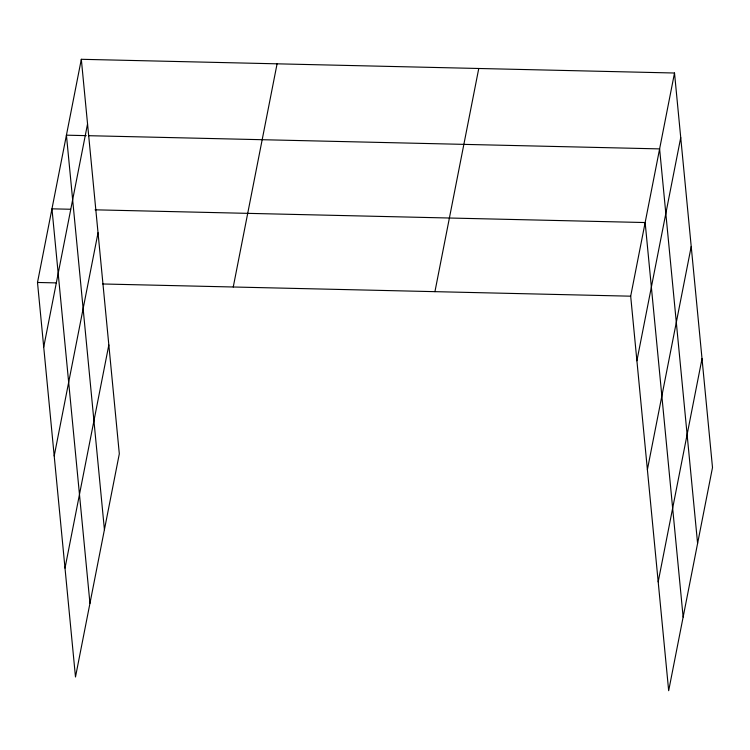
<?xml version="1.0" encoding="UTF-8"?>
<svg xmlns="http://www.w3.org/2000/svg" width="750" height="750" viewBox="0 0 750 750"><rect width="100%" height="100%" fill="white"/><g stroke="black" fill="none" stroke-linecap="round" stroke-linejoin="round"><path stroke-width="1.12" d="M81.328 59.297L119.316 453.816L75.487 676.987L37.5 282.469L81.328 59.297L674.513 73.012L712.5 467.531L668.672 690.703L630.684 296.184L674.513 73.012M43.716 347.062L87.553 123.891M54.206 455.934L98.034 232.772M65.006 568.106L108.834 344.944M233.25 286.997L277.078 63.825M434.934 291.656L478.762 68.494M636.9 360.778L680.728 137.606M647.391 469.65L691.219 246.488M658.191 581.822L702.019 358.659M86.231 135.638L66.431 135.178L104.419 529.688M88.566 135.694L659.606 148.894L697.594 543.403M70.603 209.259L51.966 208.828L89.953 603.337M95.072 209.822L645.15 222.544L683.137 617.053M37.5 282.469L56.147 282.9M102.75 283.978L630.684 296.184"/></g></svg>
